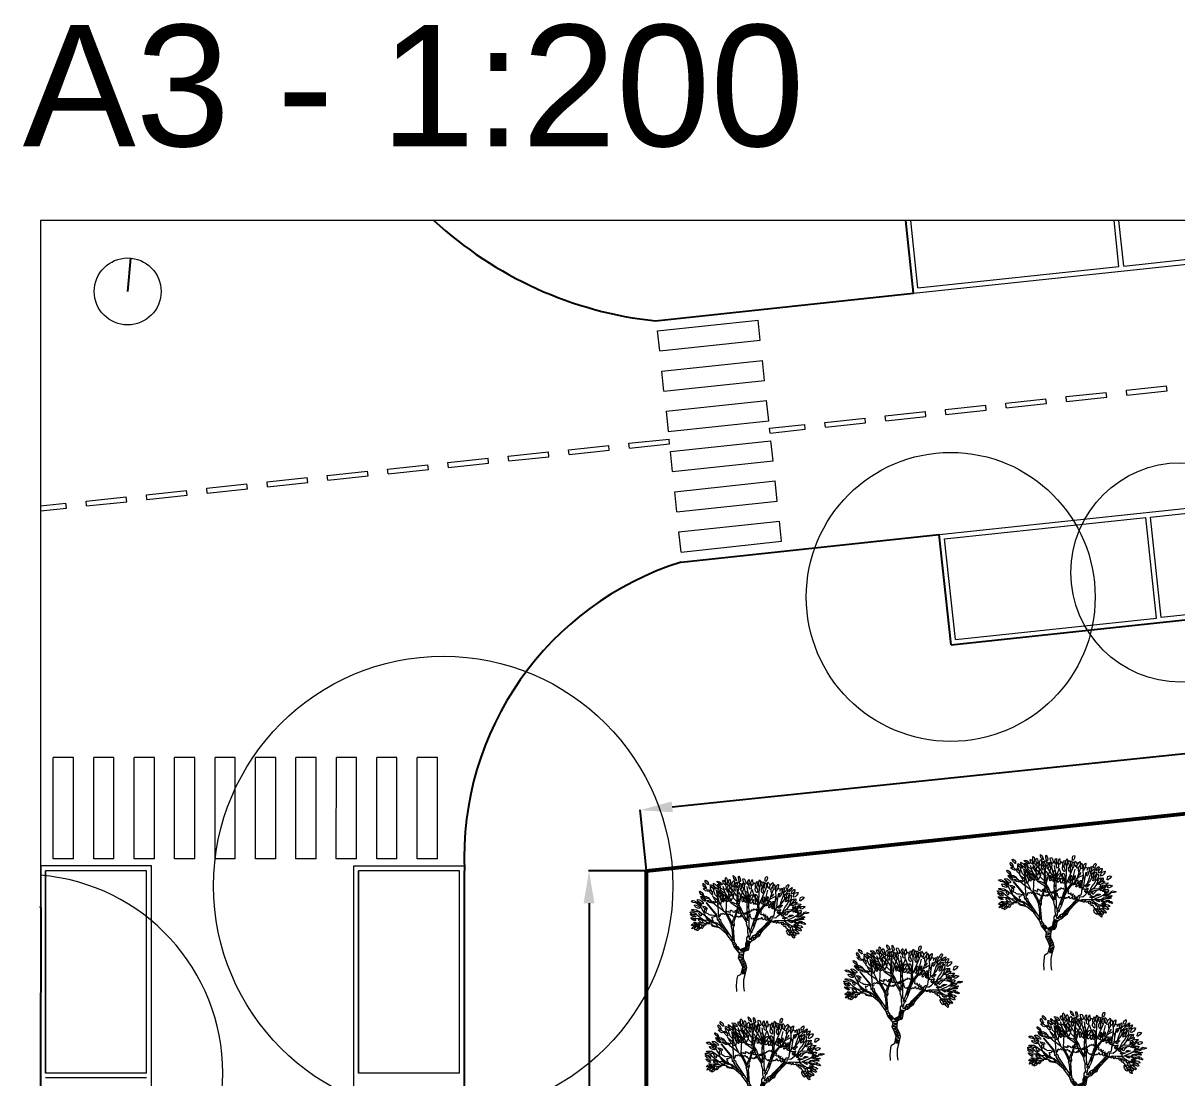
# Model space of a CAD drawing. Header units: millimetres. Extents: x 1055 to 35274, y -3049 to 16218.
# Drawn here: x 1055 to 3909, y 4942 to 7550 of the extents above; entities that cross this region are included whole.
import ezdxf

# ---------------------------------------------------------------- set-up
doc = ezdxf.new("R2010")
doc.units = ezdxf.units.MM
doc.linetypes.add('DASHED', pattern=[0.75, 0.5, -0.25])
for name, color, linetype, lineweight in [('0-construction line', 1, 'Continuous', 0), ('Alberi', 84, 'Continuous', 9), ('Cartiglio', 8, 'Continuous', 9), ('contorno lotto', 162, 'Continuous', 53), ('L-DAUN', 3, 'Continuous', 0), ('L-TRUNK', 22, 'Continuous', 0), ('L2_VISTA', 2, 'Continuous', 25), ('L2_VISTA_SOTTILI', 1, 'Continuous', 9), ('Quote', 8, 'Continuous', 9), ('Testo', 8, 'Continuous', 9)]:
    doc.layers.add(name, color=color, linetype=linetype, lineweight=lineweight)
doc.styles.get("Standard").update_dxf_attribs({"font": 'arial.ttf'})
doc.dimstyles.new('ISO-25', dxfattribs={"dimtxt": 70, "dimasz": 80, "dimexe": 1.25, "dimexo": 0.625, "dimtad": 1, "dimtxsty": 'Standard', "dimcen": 2.5, "dimadec": 0, "dimazin": 0, "dimtfac": 1, "dimtmove": 0, "dimatfit": 3, "dimfxl": 1, "dimarcsym": 0})

# ---------------------------------------------------------------- blocks, each defined once
blk = doc.blocks.new('*D8')
at = {"layer": 'Defpoints', "color": 0, "transparency": 16777216}
for p in [(7892.4, 6156.6), (7908, 6006.5), (2596.5, 5453.9)]:
    blk.add_point(p, dxfattribs=at)
at = {"layer": 'Quote', "color": 0, "lineweight": -2, "transparency": 16777216}
for p, q in [((7812.8, 6148.4), (5340.2, 5891.1)), ((7907.9, 6007.2), (7892.2, 6157.9)), ((2660.5, 5612.3), (5133.1, 5869.6)), ((2596.5, 5454.5), (2580.8, 5605.3))]:
    blk.add_line(p, q, dxfattribs=at)
at = {"layer": 'Quote', "color": 0, "transparency": 16777216}
for points in [[(7811.4, 6161.6), (7814.2, 6135.1), (7892.4, 6156.6)], [(2659.1, 5625.6), (2661.9, 5599), (2580.9, 5604)]]:
    blk.add_solid(points, dxfattribs=at)
at = {"layer": 'Quote', "color": 0, "transparency": 16777216, "insert": (5236.6, 5880.3), "char_height": 70, "attachment_point": 5, "rotation": 6.0124}
blk.add_mtext('53 m', dxfattribs=at)
blk = doc.blocks.new('*D9')
at = {"layer": 'Defpoints', "color": 0, "transparency": 16777216}
for p in [(2454.7, 5453.9), (2596.5, 5453.9), (2596.4, 2184.2)]:
    blk.add_point(p, dxfattribs=at)
at = {"layer": 'Quote', "color": 0, "lineweight": -2, "transparency": 16777216}
for p, q in [((2595.9, 5453.9), (2453.5, 5453.9)), ((2454.7, 5373.9), (2454.7, 3923.2)), ((2454.6, 2264.2), (2454.6, 3714.9)), ((2595.8, 2184.2), (2453.3, 2184.2))]:
    blk.add_line(p, q, dxfattribs=at)
at = {"layer": 'Quote', "color": 0, "transparency": 16777216}
for points in [[(2441.4, 5373.9), (2468.1, 5373.9), (2454.7, 5453.9)], [(2441.3, 2264.2), (2467.9, 2264.2), (2454.6, 2184.2)]]:
    blk.add_solid(points, dxfattribs=at)
at = {"layer": 'Quote', "color": 0, "transparency": 16777216, "insert": (2454.7, 3819), "char_height": 70, "attachment_point": 5, "rotation": 269.9931}
blk.add_mtext('33 m', dxfattribs=at)
blk = doc.blocks.new('T-PLUMERIA1')
at = {"layer": 'L-DAUN'}
for points in [[(160, 5147), (82, 5080), (49, 5002), (20, 4911), (68, 4940), (140, 5012), (155, 5089), (160, 5123)], [(-2208, 4689), (-2276, 4746), (-2305, 4751), (-2314, 4698), (-2290, 4626), (-2242, 4548), (-2203, 4568), (-2189, 4602), (-2198, 4640)], [(-2018, 4359), (-2024, 4451), (-2042, 4534), (-2069, 4588), (-2104, 4620), (-2122, 4558), (-2095, 4457), (-2057, 4383)], [(-1736, 4481), (-1745, 4599), (-1763, 4694), (-1822, 4742), (-1852, 4754), (-1849, 4688), (-1825, 4591), (-1796, 4522), (-1757, 4448), (-1739, 4433)], [(-1629, 4519), (-1620, 4611), (-1629, 4730), (-1659, 4769), (-1692, 4691), (-1695, 4605), (-1683, 4540), (-1665, 4522)], [(-1454, 4555), (-1463, 4656), (-1496, 4724), (-1552, 4789), (-1600, 4831), (-1611, 4780), (-1603, 4706), (-1582, 4656), (-1546, 4605), (-1505, 4543), (-1469, 4534)], [(-1419, 4591), (-1377, 4665), (-1371, 4724), (-1368, 4816), (-1383, 4855), (-1421, 4810), (-1451, 4754), (-1469, 4683), (-1457, 4629)], [(-1285, 5070), (-1353, 5099), (-1362, 5036), (-1333, 4935), (-1285, 4877), (-1256, 4906), (-1256, 4969), (-1266, 5017)], [(-1273, 4561), (-1249, 4614), (-1249, 4709), (-1249, 4772), (-1306, 4825), (-1321, 4783), (-1321, 4691), (-1318, 4623), (-1309, 4591)], [(-1101, 4887), (-1145, 4837), (-1166, 4780), (-1172, 4694), (-1175, 4629), (-1169, 4585), (-1151, 4605), (-1128, 4668), (-1089, 4754), (-1077, 4825), (-1080, 4869)], [(-1122, 4620), (-1163, 4558), (-1169, 4487), (-1166, 4427), (-1157, 4377), (-1148, 4359), (-1128, 4380), (-1101, 4445), (-1098, 4510), (-1104, 4585)], [(-1024, 4955), (-1047, 4881), (-1041, 4763), (-1018, 4659), (-1003, 4599), (-994, 4629), (-976, 4706), (-964, 4807), (-988, 4884), (-997, 4917)], [(-835, 4633), (-835, 4736), (-862, 4816), (-909, 4882), (-930, 4864), (-921, 4763), (-894, 4668), (-859, 4633)], [(-687, 4692), (-636, 4757), (-627, 4840), (-648, 4908), (-678, 4971), (-695, 4908), (-713, 4825), (-716, 4757), (-704, 4722)], [(-600, 4544), (-553, 4606), (-547, 4674), (-550, 4751), (-565, 4796), (-600, 4763), (-636, 4680), (-642, 4606), (-633, 4561)], [(-497, 4722), (-473, 4814), (-488, 4903), (-520, 4959), (-547, 4971), (-553, 4903), (-541, 4819), (-529, 4751), (-514, 4727)], [(-375, 4751), (-321, 4808), (-286, 4891), (-274, 4971), (-280, 5009), (-336, 4992), (-378, 4932), (-405, 4831), (-399, 4781)], [(-267, 4825), (-314, 4757), (-344, 4677), (-332, 4582), (-317, 4534), (-290, 4579), (-264, 4638), (-264, 4700), (-258, 4769)], [(-158, 4558), (-131, 4609), (-134, 4704), (-155, 4799), (-179, 4796), (-197, 4713), (-209, 4641), (-200, 4558), (-185, 4544)], [(-96, 5123), (-135, 5041), (-159, 4949), (-145, 4867), (-106, 4896), (-82, 4978), (-77, 5051), (-77, 5109)], [(-30, 4766), (-39, 4837), (-60, 4882), (-105, 4825), (-120, 4745), (-131, 4653), (-105, 4612), (-81, 4636), (-60, 4686)], [(26, 4861), (-36, 4754), (-57, 4650), (-42, 4597), (-13, 4630), (29, 4701), (44, 4769), (44, 4822)], [(107, 4647), (86, 4703), (56, 4659), (44, 4585), (50, 4499), (56, 4451), (86, 4481), (116, 4561), (119, 4599)], [(202, 4680), (211, 4751), (211, 4825), (175, 4881), (139, 4920), (119, 4887), (113, 4813), (122, 4748), (142, 4700), (181, 4644)], [(318, 4748), (252, 4718), (228, 4653), (240, 4620), (252, 4605), (297, 4629), (320, 4665), (332, 4715), (329, 4745)], [(326, 4760), (359, 4834), (362, 4908), (332, 4988), (291, 4950), (276, 4863), (279, 4780), (294, 4733)], [(434, 4789), (403, 4707), (412, 4646), (438, 4589), (464, 4602), (477, 4654), (486, 4715), (473, 4741)], [(493, 5062), (445, 5015), (424, 4917), (436, 4834), (454, 4795), (484, 4792), (507, 4890), (507, 4994), (507, 5041)], [(599, 4941), (537, 4867), (516, 4790), (519, 4742), (539, 4736), (587, 4787), (608, 4855), (617, 4897)], [(872, 4894), (765, 4873), (682, 4808), (646, 4730), (709, 4730), (816, 4802), (857, 4840), (881, 4867)], [(843, 4768), (786, 4715), (739, 4663), (730, 4606), (773, 4606), (821, 4659), (852, 4715), (865, 4741)], [(1036, 4807), (950, 4745), (882, 4683), (837, 4611), (834, 4564), (849, 4546), (914, 4591), (977, 4638), (1015, 4700), (1036, 4763)], [(1169, 4742), (1077, 4700), (1030, 4662), (974, 4591), (959, 4543), (994, 4540), (1083, 4597), (1143, 4650), (1169, 4686), (1190, 4715)], [(1140, 4635), (1083, 4594), (1057, 4552), (1042, 4481), (1021, 4424), (1033, 4413), (1092, 4436), (1134, 4499), (1164, 4567), (1167, 4617), (1167, 4650)], [(1389, 4939), (1319, 4892), (1275, 4835), (1265, 4746), (1292, 4746), (1366, 4815), (1404, 4874), (1414, 4931)], [(1490, 4805), (1443, 4755), (1391, 4676), (1369, 4599), (1394, 4597), (1463, 4654), (1493, 4706), (1503, 4768), (1500, 4790)], [(-2798, 4048), (-2827, 4169), (-2924, 4203), (-2997, 4183), (-2939, 4096), (-2847, 4024), (-2803, 4024)], [(-2513, 4203), (-2537, 4299), (-2586, 4362), (-2668, 4391), (-2721, 4401), (-2707, 4328), (-2634, 4241), (-2591, 4207), (-2533, 4179)], [(-2508, 3972), (-2546, 4039), (-2599, 4098), (-2631, 4109), (-2620, 4032), (-2588, 3958), (-2539, 3937), (-2494, 3933)], [(-2436, 4338), (-2441, 4434), (-2484, 4483), (-2528, 4521), (-2586, 4531), (-2576, 4473), (-2508, 4362), (-2450, 4328)], [(-2346, 3842), (-2385, 3940), (-2423, 4025), (-2469, 4081), (-2529, 4109), (-2529, 4056), (-2497, 3965), (-2444, 3898), (-2374, 3853)], [(-2343, 4529), (-2387, 4577), (-2455, 4616), (-2459, 4582), (-2397, 4481), (-2339, 4437), (-2319, 4437), (-2314, 4486)], [(-2303, 3985), (-2300, 4066), (-2321, 4160), (-2351, 4232), (-2407, 4294), (-2425, 4255), (-2419, 4163), (-2395, 4092), (-2365, 4033), (-2330, 3997)], [(-2193, 4163), (-2205, 4249), (-2244, 4321), (-2288, 4359), (-2348, 4380), (-2333, 4318), (-2303, 4249), (-2273, 4193), (-2235, 4157), (-2199, 4134)], [(-2164, 3977), (-2178, 4057), (-2205, 4095), (-2244, 4163), (-2291, 4190), (-2318, 4169), (-2276, 4077), (-2247, 4024), (-2208, 3994)], [(-2078, 4270), (-2086, 4347), (-2110, 4410), (-2175, 4469), (-2226, 4505), (-2273, 4519), (-2273, 4478), (-2229, 4392), (-2181, 4335), (-2128, 4285)], [(-2128, 4149), (-2122, 4246), (-2155, 4318), (-2178, 4318), (-2193, 4211), (-2178, 4146), (-2164, 4116)], [(-1315, 4009), (-1321, 4095), (-1350, 4178), (-1380, 4214), (-1389, 4155), (-1362, 4068), (-1329, 4021)], [(-1196, 4223), (-1234, 4157), (-1229, 4051), (-1199, 3953), (-1178, 3956), (-1178, 4045), (-1178, 4178)], [(-884, 4077), (-837, 4187), (-825, 4264), (-837, 4318), (-887, 4282), (-926, 4202), (-929, 4125), (-923, 4080)], [(-856, 4615), (-912, 4535), (-915, 4463), (-912, 4398), (-897, 4389), (-841, 4425), (-814, 4508), (-814, 4573), (-823, 4600)], [(-584, 4071), (-587, 4152), (-611, 4235), (-667, 4285), (-733, 4297), (-733, 4249), (-688, 4169), (-650, 4101), (-617, 4066)], [(-421, 4261), (-415, 4362), (-433, 4436), (-463, 4439), (-492, 4362), (-480, 4249), (-472, 4199), (-454, 4208)], [(-311, 4175), (-391, 4116), (-409, 4018), (-415, 3944), (-371, 3971), (-338, 4033), (-317, 4083), (-308, 4128)], [(-255, 3974), (-234, 4060), (-234, 4146), (-252, 4229), (-279, 4199), (-290, 4095), (-293, 4015), (-279, 3982)], [(306, 4595), (218, 4504), (221, 4433), (241, 4378), (306, 4423), (332, 4482), (345, 4556), (335, 4595)], [(312, 4436), (267, 4374), (260, 4283), (283, 4222), (309, 4267), (335, 4335), (351, 4394), (345, 4430)], [(495, 4585), (451, 4572), (394, 4532), (399, 4498), (373, 4458), (377, 4411), (416, 4406), (434, 4467), (451, 4498), (473, 4515), (499, 4537), (508, 4563)], [(495, 4219), (521, 4310), (495, 4315), (464, 4267), (438, 4210), (442, 4184), (486, 4210)], [(592, 4280), (511, 4232), (501, 4157), (511, 4105), (547, 4111), (579, 4163), (608, 4209), (612, 4248)], [(547, 4367), (634, 4419), (695, 4485), (743, 4554), (739, 4598), (682, 4576), (621, 4541), (577, 4493), (547, 4441), (538, 4402)], [(647, 4157), (602, 4105), (589, 4007), (595, 3959), (628, 3978), (644, 4033), (657, 4085), (660, 4111)], [(686, 4303), (667, 4241), (670, 4150), (686, 4063), (699, 4056), (725, 4121), (729, 4202), (709, 4261), (703, 4280)], [(826, 4410), (771, 4358), (751, 4280), (742, 4209), (748, 4170), (800, 4228), (820, 4290), (833, 4335), (836, 4381)], [(1232, 4519), (1167, 4481), (1104, 4421), (1077, 4335), (1077, 4306), (1113, 4306), (1167, 4365), (1205, 4427), (1232, 4472), (1238, 4493)], [(1532, 4258), (1440, 4235), (1354, 4214), (1285, 4169), (1262, 4131), (1294, 4107), (1392, 4140), (1460, 4181), (1502, 4217)], [(1463, 4589), (1414, 4582), (1342, 4552), (1302, 4513), (1277, 4456), (1319, 4448), (1391, 4473), (1456, 4530), (1480, 4565)], [(1576, 4211), (1508, 4166), (1425, 4095), (1383, 4018), (1392, 3991), (1451, 4021), (1514, 4074), (1567, 4143), (1603, 4211), (1609, 4232)], [(1629, 4448), (1555, 4401), (1493, 4324), (1483, 4258), (1505, 4262), (1580, 4310), (1644, 4379), (1654, 4438)], [(-2823, 3686), (-2871, 3778), (-2948, 3787), (-3035, 3758), (-2972, 3691), (-2900, 3662), (-2837, 3657)], [(-2560, 3691), (-2620, 3751), (-2676, 3765), (-2753, 3775), (-2810, 3765), (-2778, 3733), (-2732, 3698), (-2687, 3691), (-2631, 3677), (-2581, 3677)], [(-2511, 3526), (-2529, 3589), (-2574, 3628), (-2655, 3659), (-2697, 3663), (-2683, 3607), (-2627, 3561), (-2560, 3540)], [(-2448, 3891), (-2532, 3930), (-2602, 3954), (-2662, 3968), (-2680, 3965), (-2641, 3888), (-2585, 3842), (-2497, 3810), (-2434, 3814), (-2364, 3832)], [(-1844, 3718), (-1875, 3774), (-1914, 3802), (-1958, 3818), (-2016, 3829), (-2016, 3804), (-1975, 3779), (-1939, 3741), (-1916, 3705), (-1891, 3699), (-1875, 3699)], [(-1805, 3524), (-1847, 3585), (-1883, 3619), (-1941, 3643), (-1961, 3632), (-1911, 3563), (-1877, 3505), (-1841, 3485), (-1822, 3485), (-1805, 3494)], [(-1552, 3861), (-1579, 3950), (-1614, 3994), (-1665, 3991), (-1680, 3977), (-1620, 3888), (-1585, 3849)], [(-1573, 3671), (-1567, 3748), (-1576, 3816), (-1617, 3864), (-1647, 3849), (-1623, 3763), (-1597, 3698)], [(-1463, 3837), (-1519, 3870), (-1561, 3849), (-1525, 3799), (-1481, 3745), (-1436, 3710), (-1416, 3715), (-1419, 3775), (-1439, 3804)], [(-1389, 3834), (-1410, 3923), (-1445, 3985), (-1502, 4015), (-1505, 3947), (-1475, 3861), (-1439, 3828)], [(-1095, 4083), (-1136, 4015), (-1157, 3941), (-1151, 3873), (-1110, 3885), (-1083, 3944), (-1071, 3994), (-1077, 4039)], [(-887, 4015), (-923, 4080), (-961, 4098), (-949, 4039), (-914, 4000)], [(-863, 4042), (-905, 3977), (-914, 3914), (-875, 3873), (-854, 3864), (-837, 3908), (-834, 3956), (-843, 4003), (-840, 4051)], [(-751, 3867), (-739, 3938), (-733, 4009), (-754, 4060), (-795, 4074), (-828, 4074), (-828, 4027), (-819, 3977), (-798, 3923), (-771, 3893)], [(-590, 3920), (-593, 4009), (-620, 4051), (-685, 4083), (-730, 4089), (-721, 4045), (-688, 3962), (-632, 3914), (-620, 3908)], [(1333, 4045), (1264, 4039), (1184, 4015), (1128, 3988), (1098, 3950), (1095, 3926), (1152, 3929), (1220, 3950), (1270, 3977), (1303, 4006)], [(1503, 3782), (1426, 3764), (1346, 3726), (1313, 3675), (1337, 3654), (1438, 3684), (1482, 3726), (1506, 3752), (1509, 3761)], [(1437, 3572), (1434, 3624), (1411, 3656), (1382, 3650), (1363, 3604), (1372, 3527), (1385, 3478), (1428, 3501), (1437, 3530)], [(1746, 4076), (1643, 4064), (1556, 4002), (1494, 3939), (1491, 3895), (1521, 3886), (1634, 3930), (1708, 3984), (1752, 4034), (1755, 4052)], [(1779, 3957), (1675, 3916), (1598, 3859), (1568, 3809), (1592, 3788), (1678, 3827), (1746, 3871), (1791, 3921), (1794, 3945)], [(1859, 3841), (1779, 3821), (1702, 3782), (1663, 3729), (1663, 3687), (1738, 3696), (1815, 3729), (1862, 3782), (1883, 3824), (1883, 3835)], [(2008, 3631), (1922, 3631), (1788, 3622), (1717, 3586), (1672, 3548), (1729, 3527), (1818, 3530), (1880, 3554), (1942, 3571), (1990, 3595), (2011, 3604)], [(2008, 4022), (1960, 4034), (1892, 4025), (1830, 3987), (1821, 3945), (1853, 3927), (1936, 3942), (1990, 3969), (2011, 3996)], [(-2982, 3498), (-3050, 3531), (-3185, 3507), (-3209, 3493), (-3117, 3454), (-2992, 3449), (-2972, 3464)], [(-2715, 3400), (-2806, 3442), (-2897, 3442), (-2971, 3424), (-2922, 3379), (-2862, 3358), (-2806, 3354), (-2739, 3347), (-2676, 3337), (-2655, 3347)], [(-2680, 3038), (-2722, 3077), (-2806, 3112), (-2866, 3122), (-2912, 3108), (-2855, 3056), (-2792, 3038), (-2753, 3021), (-2704, 3017)], [(-2620, 3540), (-2701, 3586), (-2785, 3589), (-2855, 3589), (-2859, 3568), (-2883, 3554), (-2827, 3495), (-2718, 3435), (-2694, 3424), (-2708, 3470), (-2750, 3523), (-2680, 3502), (-2623, 3502), (-2599, 3512)], [(-2810, 3351), (-2834, 3333), (-2785, 3301), (-2704, 3298), (-2634, 3312), (-2638, 3333), (-2697, 3333), (-2746, 3337)], [(-2550, 3165), (-2609, 3210), (-2676, 3228), (-2750, 3224), (-2782, 3175), (-2718, 3154), (-2666, 3143), (-2606, 3150), (-2585, 3140)], [(-2571, 3115), (-2648, 3080), (-2673, 3052), (-2683, 3024), (-2623, 3028), (-2571, 3059), (-2536, 3094), (-2529, 3126), (-2543, 3133)], [(-2290, 3333), (-2321, 3358), (-2357, 3386), (-2416, 3389), (-2490, 3382), (-2486, 3361), (-2448, 3344), (-2399, 3330), (-2357, 3312), (-2311, 3308), (-2293, 3312)], [(-2342, 3150), (-2409, 3129), (-2444, 3098), (-2469, 3059), (-2437, 3042), (-2335, 3094), (-2311, 3129), (-2318, 3143)], [(-2149, 3407), (-2167, 3487), (-2198, 3533), (-2244, 3551), (-2318, 3554), (-2307, 3509), (-2237, 3445), (-2212, 3407), (-2184, 3382), (-2163, 3375)], [(-2061, 3266), (-2111, 3270), (-2156, 3284), (-2216, 3287), (-2272, 3270), (-2248, 3252), (-2177, 3235), (-2132, 3224), (-2061, 3235), (-2037, 3256)], [(-1998, 3389), (-2019, 3442), (-2054, 3498), (-2104, 3512), (-2114, 3484), (-2072, 3431), (-2065, 3393), (-2033, 3358), (-2005, 3347), (-1998, 3365)], [(-1891, 3510), (-1950, 3508), (-1950, 3469), (-1889, 3452), (-1850, 3449), (-1825, 3466), (-1839, 3477), (-1869, 3494)], [(1693, 3204), (1631, 3195), (1562, 3159), (1524, 3112), (1509, 3055), (1515, 3034), (1577, 3043), (1622, 3076), (1657, 3112), (1687, 3153), (1690, 3177)], [(1652, 3520), (1593, 3465), (1580, 3377), (1600, 3335), (1645, 3384), (1671, 3436), (1691, 3481)], [(2067, 3533), (2008, 3533), (1910, 3506), (1844, 3476), (1791, 3426), (1782, 3402), (1850, 3411), (1928, 3417), (2011, 3447), (2058, 3485), (2070, 3506)], [(2040, 3429), (1984, 3417), (1907, 3390), (1853, 3349), (1827, 3304), (1838, 3301), (1928, 3310), (1987, 3337), (2034, 3379), (2061, 3411), (2073, 3423)], [(2034, 3281), (1969, 3266), (1919, 3239), (1856, 3189), (1835, 3141), (1865, 3129), (1942, 3168), (1999, 3209), (2025, 3239), (2031, 3254)], [(-2887, 3073), (-2975, 3059), (-3027, 3021), (-3049, 2978), (-3017, 2968), (-2964, 2993), (-2901, 3000), (-2866, 3021), (-2866, 3038)], [(-2760, 2926), (-2855, 2908), (-2908, 2863), (-2926, 2838), (-2796, 2810), (-2725, 2845), (-2683, 2877), (-2673, 2898)], [(-2673, 2845), (-2789, 2813), (-2841, 2768), (-2866, 2715), (-2852, 2680), (-2743, 2726), (-2666, 2761), (-2631, 2796), (-2620, 2831), (-2634, 2845)], [(-2550, 2982), (-2662, 2996), (-2718, 2964), (-2753, 2926), (-2673, 2919), (-2606, 2929), (-2564, 2961)], [(-2578, 2739), (-2658, 2687), (-2729, 2630), (-2753, 2557), (-2732, 2536), (-2581, 2623), (-2528, 2680), (-2525, 2739), (-2535, 2746)], [(-2476, 2908), (-2564, 2915), (-2627, 2901), (-2683, 2880), (-2645, 2856), (-2581, 2842), (-2529, 2856), (-2490, 2884)], [(-2497, 2637), (-2567, 2616), (-2620, 2560), (-2623, 2500), (-2606, 2476), (-2553, 2511), (-2521, 2557), (-2490, 2578), (-2479, 2602)], [(-2426, 2880), (-2455, 2827), (-2469, 2764), (-2469, 2683), (-2426, 2672), (-2405, 2736), (-2388, 2813), (-2391, 2859)], [(-2270, 2722), (-2303, 2751), (-2334, 2743), (-2342, 2720), (-2379, 2718), (-2408, 2695), (-2425, 2656), (-2423, 2625), (-2410, 2604), (-2373, 2625), (-2344, 2637), (-2317, 2648), (-2301, 2675)], [(-2226, 2722), (-2286, 2687), (-2328, 2627), (-2356, 2557), (-2363, 2493), (-2346, 2476), (-2304, 2507), (-2261, 2557), (-2233, 2602), (-2216, 2655), (-2216, 2687)], [(1562, 2871), (1539, 2931), (1503, 2954), (1467, 2960), (1467, 2919), (1497, 2865), (1530, 2812), (1559, 2794), (1571, 2791), (1586, 2830), (1580, 2848)], [(1643, 2948), (1610, 2975), (1580, 2975), (1562, 2925), (1574, 2871), (1604, 2836), (1637, 2821), (1669, 2851), (1663, 2901), (1657, 2922)], [(1803, 2948), (1755, 2981), (1702, 2993), (1637, 2993), (1654, 2954), (1702, 2919), (1746, 2904), (1797, 2901), (1824, 2916), (1821, 2925)], [(1764, 2773), (1738, 2809), (1705, 2830), (1666, 2830), (1637, 2815), (1648, 2782), (1690, 2744), (1723, 2720), (1755, 2705), (1779, 2699), (1779, 2717)], [(1830, 2854), (1797, 2877), (1758, 2883), (1726, 2868), (1729, 2833), (1755, 2794), (1785, 2762), (1821, 2741), (1862, 2732), (1871, 2741), (1862, 2788), (1850, 2824)], [(2017, 2942), (2002, 2978), (1954, 3008), (1904, 3023), (1844, 3017), (1800, 3011), (1800, 2990), (1841, 2960), (1886, 2942), (1951, 2931), (1996, 2928), (2005, 2931)], [(1963, 2856), (1916, 2904), (1874, 2913), (1835, 2913), (1835, 2892), (1871, 2851), (1910, 2815), (1954, 2791), (1996, 2782), (2002, 2794), (1987, 2818)], [(-2451, 2536), (-2521, 2500), (-2560, 2434), (-2570, 2374), (-2546, 2360), (-2504, 2399), (-2469, 2444), (-2433, 2493), (-2426, 2515)]]:
    blk.add_lwpolyline(points, close=True, dxfattribs=at)
for points in [[(-1318, 4691), (-1377, 4677)], [(-1169, 4751), (-1175, 4804), (-1190, 4858), (-1214, 4864), (-1231, 4828), (-1240, 4783), (-1243, 4757)], [(-1047, 4789), (-1083, 4795)], [(-920, 4748), (-938, 4769), (-952, 4783)], [(-715, 4739), (-745, 4786), (-765, 4819), (-789, 4822), (-810, 4766), (-819, 4712), (-825, 4703)], [(-2051, 4374), (-2063, 4338), (-2095, 4341)], [(-1908, 4454), (-1959, 4537), (-2009, 4588), (-2021, 4546), (-1997, 4478), (-1997, 4436), (-2021, 4413)], [(-1885, 4208), (-1905, 4303), (-1932, 4365), (-1962, 4386), (-1974, 4306), (-1944, 4229), (-1899, 4187)], [(-1801, 4534), (-1893, 4582), (-1911, 4549), (-1908, 4454)], [(-91, 4417), (-136, 4319), (-162, 4225), (-159, 4147), (-152, 4092), (-126, 4102), (-117, 4131), (-117, 4105), (-133, 4030), (-110, 4037), (-94, 4033), (-94, 4001), (-58, 3972), (-42, 3978), (-42, 4040), (-45, 4095), (-68, 4076), (-65, 4095), (-42, 4199), (-55, 4232), (-74, 4228), (-94, 4186)], [(543, 4118), (534, 4072), (547, 4050), (563, 4056), (589, 4066)], [(885, 4063), (959, 4124), (1024, 4176), (1063, 4228), (1089, 4267)], [(1041, 4150), (982, 4079), (953, 4014), (911, 3968), (959, 3936), (1018, 3972), (1063, 3981)], [(-2648, 3870), (-2725, 3884), (-2813, 3877), (-2848, 3881), (-2824, 3828), (-2760, 3796), (-2715, 3772)], [(-2480, 3699), (-2544, 3727), (-2608, 3779), (-2630, 3815)], [(-2424, 3643), (-2502, 3657), (-2552, 3680)], [(-2524, 3815), (-2497, 3760), (-2477, 3718), (-2477, 3702)], [(-2316, 3544), (-2355, 3563), (-2402, 3571), (-2458, 3588), (-2488, 3599)], [(-2360, 4053), (-2420, 4081), (-2462, 4098), (-2458, 4067)], [(-1733, 3624), (-1764, 3610), (-1803, 3616), (-1819, 3621), (-1827, 3605), (-1825, 3571)], [(-1592, 3677), (-1644, 3677), (-1664, 3699), (-1686, 3702)], [(-1236, 3799), (-1319, 3810), (-1383, 3832)], [(-1206, 3838), (-1172, 3899), (-1170, 3949)], [(-925, 3558), (-893, 3582), (-883, 3631), (-868, 3656), (-858, 3656), (-844, 3628), (-819, 3624), (-788, 3628), (-777, 3656), (-735, 3646), (-739, 3621), (-724, 3603), (-693, 3610), (-658, 3617), (-654, 3586), (-651, 3568), (-626, 3558), (-609, 3561), (-584, 3551), (-580, 3516), (-573, 3498), (-549, 3502), (-535, 3502)], [(20, 3554), (38, 3582), (83, 3586), (80, 3561), (91, 3530), (122, 3505), (157, 3523), (147, 3544), (189, 3568), (224, 3558), (238, 3589), (277, 3600), (308, 3561), (277, 3530), (315, 3502), (357, 3519), (379, 3551), (414, 3537), (438, 3551), (459, 3582), (473, 3572)], [(338, 4045), (364, 4001), (399, 4023), (416, 3997), (429, 3984), (442, 4027), (434, 4062), (477, 4058), (486, 4014), (516, 4010), (525, 4041), (538, 4045)], [(745, 3864), (803, 3881), (839, 3900)], [(911, 3978), (862, 3955)], [(-2827, 3322), (-2869, 3301), (-2912, 3305), (-2989, 3319), (-3031, 3305), (-3003, 3284), (-2915, 3259), (-2926, 3245), (-2954, 3231), (-2996, 3200), (-2943, 3189), (-2848, 3193), (-2803, 3193), (-2760, 3217), (-2782, 3245), (-2845, 3259), (-2912, 3263)], [(-2247, 2729), (-2247, 2754), (-2250, 2778), (-2201, 2806), (-2198, 2835), (-2201, 2852), (-2173, 2880), (-2141, 2873), (-2134, 2870), (-2096, 2884), (-2099, 2919), (-2096, 2968), (-2043, 2968), (-2043, 2943), (-1994, 2968), (-1983, 3024), (-1976, 3049), (-1934, 3049), (-1924, 3031), (-1885, 3024), (-1857, 3049), (-1850, 3080), (-1801, 3087), (-1801, 3049), (-1783, 3031), (-1759, 3024), (-1744, 3035), (-1744, 3073), (-1709, 3094), (-1660, 3063), (-1636, 3066), (-1597, 3073), (-1565, 3098), (-1562, 3108)], [(-2138, 3158), (-2125, 3186), (-2133, 3211)], [(-2130, 3272), (-2133, 3286), (-2100, 3311), (-2075, 3311), (-2069, 3355), (-2022, 3349), (-1994, 3347), (-1980, 3391), (-1991, 3416), (-1964, 3441), (-1919, 3444)], [(-1459, 3203), (-1466, 3238), (-1441, 3270), (-1434, 3252), (-1392, 3228), (-1350, 3231), (-1371, 3280), (-1381, 3309), (-1357, 3330), (-1318, 3291), (-1272, 3280), (-1258, 3277), (-1251, 3302), (-1276, 3354), (-1301, 3396), (-1279, 3375), (-1251, 3354), (-1209, 3337), (-1199, 3347), (-1209, 3417), (-1185, 3442), (-1164, 3414), (-1153, 3400), (-1128, 3400), (-1104, 3403), (-1069, 3442), (-1086, 3481), (-1104, 3512), (-1079, 3537), (-1072, 3551), (-1072, 3565)], [(-1442, 3147), (-1390, 3172), (-1386, 3207), (-1341, 3210), (-1348, 3168), (-1319, 3143), (-1277, 3179), (-1277, 3221), (-1242, 3235), (-1221, 3214), (-1182, 3193), (-1161, 3186), (-1137, 3221), (-1123, 3270), (-1077, 3266), (-1070, 3228), (-1024, 3203), (-1007, 3217), (-958, 3217), (-951, 3186), (-912, 3186), (-901, 3217), (-891, 3217)], [(-785, 3207), (-736, 3259), (-740, 3217), (-722, 3203), (-673, 3224), (-631, 3259), (-627, 3284), (-624, 3305), (-592, 3319), (-596, 3372), (-599, 3414), (-578, 3435), (-564, 3382), (-540, 3361)], [(-454, 3484), (-405, 3509), (-394, 3481), (-412, 3456), (-415, 3417), (-377, 3431), (-356, 3477), (-317, 3463), (-317, 3442), (-296, 3438)], [(-242, 3382), (-228, 3344), (-196, 3344), (-172, 3386), (-161, 3386), (-161, 3344), (-172, 3315), (-144, 3298), (-123, 3322), (-102, 3347), (-95, 3305), (-66, 3287), (-42, 3305), (-28, 3322), (14, 3322), (35, 3308), (42, 3312)], [(-194, 3495), (-138, 3495), (-131, 3474), (-89, 3463), (-61, 3488), (-75, 3526), (-82, 3544), (-57, 3565), (-43, 3582)], [(109, 3301), (158, 3308), (190, 3336), (190, 3358), (193, 3382), (239, 3375), (257, 3368), (274, 3389), (278, 3414), (302, 3438), (330, 3421), (348, 3410), (373, 3410), (404, 3417)], [(485, 3424), (541, 3410), (562, 3428), (573, 3445), (615, 3463), (633, 3435), (650, 3424), (671, 3421), (703, 3442), (734, 3435), (756, 3389), (738, 3368), (752, 3326), (784, 3322), (791, 3319), (794, 3298), (805, 3291)], [(871, 3329), (900, 3319), (931, 3329), (942, 3351), (984, 3358), (1001, 3326), (1019, 3305), (1040, 3284), (1089, 3301), (1124, 3284), (1103, 3252), (1089, 3214), (1114, 3189), (1089, 3157), (1058, 3140), (1061, 3108), (1086, 3105)], [(974, 3361), (1105, 3383), (1183, 3379), (1226, 3405), (1270, 3440), (1344, 3475)], [(1167, 3087), (1198, 3056), (1223, 3066), (1244, 3066), (1244, 3049), (1244, 3028), (1265, 3024), (1307, 3010), (1356, 3017), (1388, 2971), (1374, 2936), (1412, 2936), (1444, 2947), (1472, 2936)], [(-2630, 2795), (-2611, 2787), (-2607, 2762), (-2622, 2755), (-2636, 2739), (-2640, 2722), (-2657, 2704), (-2657, 2685)], [(-2466, 2534), (-2462, 2561), (-2485, 2565), (-2493, 2567)], [(-1992, 3043), (-2017, 3068), (-2064, 3054), (-2067, 3031), (-2077, 3020), (-2108, 3023), (-2145, 3018), (-2145, 2985), (-2164, 2962), (-2189, 2967), (-2197, 2981), (-2226, 2973), (-2234, 2948), (-2249, 2934), (-2294, 2931), (-2307, 2892), (-2305, 2857), (-2332, 2861), (-2344, 2873), (-2373, 2855), (-2379, 2822), (-2386, 2801), (-2406, 2787)], [(-2433, 2511), (-2398, 2543), (-2370, 2546)]]:
    blk.add_lwpolyline(points, dxfattribs=at)
at = {"layer": 'L-TRUNK'}
for p, q in [((-523, 3770), (-461, 3773)), ((-515, 3727), (-458, 3716)), ((-501, 3970), (-469, 3967)), ((-150, 3584), (-196, 3600)), ((-193, 3660), (-123, 3630)), ((-80, 3678), (-150, 3703)), ((-115, 3778), (-69, 3716)), ((-20, 3749), (-80, 3813)), ((196, 3939), (240, 3964)), ((240, 3964), (255, 3983)), ((860, 3369), (1344, 3946)), ((-1536, 3098), (-1467, 3166)), ((-1494, 3071), (-1425, 3119)), ((-1457, 3018), (-1377, 3082)), ((-974, 3486), (-901, 3489)), ((-970, 3515), (-933, 3526)), ((-964, 3437), (-883, 3451)), ((-939, 3397), (-880, 3410)), ((-872, 3400), (-926, 3348)), ((-926, 3348), (-845, 3340)), ((-888, 3292), (-839, 3302)), ((-839, 3302), (-874, 3221)), ((-874, 3221), (-804, 3219)), ((-796, 3184), (-845, 3146)), ((-845, 3146), (-780, 3135)), ((-536, 3287), (-485, 3273)), ((-531, 3319), (-482, 3317)), ((-525, 3484), (-480, 3457)), ((-525, 3157), (-488, 3146)), ((-520, 3538), (-469, 3535)), ((-453, 3149), (-423, 3136)), ((-420, 3200), (-374, 3182)), ((-271, 3460), (-212, 3473)), ((5, 3472), (27, 3480)), ((64, 3289), (90, 3296)), ((780, 3087), (743, 3102)), ((788, 3105), (762, 3120)), ((791, 3127), (769, 3138)), ((810, 3153), (832, 3204)), ((-1409, 2981), (-1367, 3034)), ((-1399, 2944), (-1330, 3002)), ((-1362, 2907), (-1309, 2971)), ((-1325, 2876), (-1266, 2950)), ((-1272, 2870), (-1208, 2897)), ((-1240, 2807), (-1176, 2849)), ((-1203, 2743), (-1145, 2812)), ((-1155, 2722), (-1086, 2791)), ((-1118, 2669), (-1065, 2749)), ((-1092, 2627), (-1023, 2701)), ((-1065, 2580), (-959, 2627)), ((-1055, 2606), (-981, 2659)), ((-1028, 2495), (-954, 2606)), ((-828, 3067), (-758, 3070)), ((-807, 3008), (-737, 3005)), ((-777, 2927), (-731, 2976)), ((-774, 2908), (-712, 2919)), ((-663, 2637), (-604, 2675)), ((-544, 2767), (-509, 2775)), ((171, 2952), (120, 2983)), ((168, 2921), (127, 2928)), ((134, 2570), (189, 2559)), ((140, 2649), (196, 2642)), ((147, 2611), (192, 2614)), ((154, 2687), (196, 2680)), ((220, 2924), (168, 2921)), ((223, 2938), (171, 2952)), ((423, 2566), (368, 2563)), ((385, 2604), (423, 2566)), ((419, 2642), (450, 2597)), ((444, 2680), (512, 2632)), ((502, 2732), (543, 2687)), ((-975, 2463), (-912, 2564)), ((-922, 2442), (-870, 2527)), ((-901, 2416), (-822, 2479)), ((-803, 2494), (-830, 2359)), ((-830, 2359), (-698, 2426)), ((-698, 2426), (-758, 2310)), ((-758, 2310), (-622, 2335)), ((-622, 2335), (-666, 2248)), ((-598, 2205), (-536, 2232)), ((-579, 2167), (-449, 2216)), ((-568, 2154), (-425, 2151)), ((-560, 2424), (-485, 2416)), ((-425, 2151), (-552, 2110)), ((-552, 2089), (-420, 2083)), ((-420, 2083), (-541, 2019)), ((-536, 2232), (-455, 2251)), ((54, 2122), (134, 2074)), ((120, 2267), (161, 2277)), ((178, 2160), (120, 2188)), ((137, 2522), (171, 2522)), ((175, 2263), (202, 2250)), ((202, 2318), (237, 2294)), ((-547, 1981), (-417, 2019)), ((-525, 1889), (-463, 1954)), ((-463, 1954), (-409, 1981)), ((-379, 1973), (-458, 1849)), ((-458, 1849), (-374, 1940)), ((-371, 1867), (-390, 1808)), ((-333, 1927), (-371, 1867)), ((-325, 1851), (-352, 1797)), ((-352, 1797), (-295, 1838)), ((-263, 1908), (-325, 1851)), ((-311, 1724), (-206, 1739)), ((-217, 1526), (-303, 1547)), ((-231, 1659), (-300, 1670)), ((-295, 1838), (-217, 1870)), ((-295, 1765), (-255, 1795)), ((-274, 1598), (-188, 1638)), ((-260, 1598), (-148, 1569)), ((-258, 1778), (-166, 1816)), ((-255, 1795), (-204, 1857)), ((-108, 1685), (-231, 1659)), ((-206, 1739), (-115, 1724)), ((-188, 1638), (-130, 1656)), ((-148, 1569), (-94, 1558)), ((-128, 1874), (-32, 1802)), ((-108, 1919), (10, 1861)), ((-87, 1964), (47, 1905)), ((-18, 1991), (72, 1947)), ((16, 2043), (89, 1995)), ((-430, 1103), (-379, 1078)), ((-419, 1150), (-300, 1121)), ((-415, 995), (-300, 1034)), ((-386, 1226), (-289, 1175)), ((-379, 1078), (-278, 1081)), ((-300, 1258), (-368, 1269)), ((-336, 1334), (-260, 1298)), ((-321, 1363), (-220, 1309)), ((-300, 1468), (-191, 1432)), ((-220, 1226), (-300, 1258)), ((-300, 1121), (-260, 1121)), ((-300, 1034), (-264, 1027)), ((-289, 1175), (-238, 1168)), ((-285, 1493), (-173, 1497)), ((-144, 1367), (-285, 1414)), ((-260, 1298), (-206, 1287)), ((-220, 1309), (-173, 1294)), ((-94, 1522), (-217, 1526)), ((-191, 1432), (-126, 1421)), ((-173, 1497), (-86, 1508)), ((-405, 958), (-296, 951)), ((-379, 879), (-285, 911)), ((-376, 868), (-303, 861)), ((-365, 828), (-278, 818)), ((-347, 778), (-235, 774)), ((-303, 861), (-242, 868)), ((-296, 951), (-242, 955)), ((-285, 911), (-238, 933)), ((-278, 818), (-231, 818))]:
    blk.add_line(p, q, dxfattribs=at)
for points in [[(-307, 4641), (-421, 4246), (-488, 3985), (-534, 4280), (-494, 4447), (-461, 4661)], [(342, 4113), (516, 4381), (610, 4662)], [(-1674, 3537), (-1788, 3758), (-1935, 3845), (-2029, 3952), (-2143, 4133)], [(-1922, 3838), (-1989, 4026), (-2069, 4260)], [(-1774, 3765), (-1815, 4053), (-1875, 4361)], [(-1801, 4033), (-1748, 4213), (-1741, 4427)], [(-1747, 4233), (-1566, 4139), (-1479, 4092)], [(-1453, 3176), (-1540, 3343), (-1620, 3336), (-1661, 3377), (-1687, 3624), (-1687, 3859), (-1721, 4019), (-1734, 4180)], [(-1532, 4213), (-1606, 4266), (-1653, 4340)], [(-977, 3450), (-1144, 3677), (-1258, 3831), (-1331, 3885), (-1472, 4086), (-1559, 4347), (-1626, 4521)], [(-1559, 4333), (-1532, 4434), (-1532, 4567)], [(-1285, 4561), (-990, 3878), (-970, 3825), (-983, 3711), (-983, 3537), (-970, 3430), (-916, 3349), (-876, 3195), (-755, 2847), (-668, 2667), (-668, 2613), (-588, 2560), (-581, 2459), (-541, 2365), (-575, 2292), (-655, 2379), (-742, 2486), (-829, 2526), (-903, 2593), (-923, 2640), (-990, 2700), (-1144, 2841), (-1412, 3122), (-1459, 3175)], [(-990, 3577), (-1265, 3898), (-1265, 4025), (-1385, 4501)], [(-997, 4608), (-970, 4025), (-970, 3958), (-983, 3905)], [(-521, 4032), (-521, 3804), (-528, 3537), (-528, 3236), (-534, 3008), (-541, 2834), (-575, 2693), (-568, 2620), (-648, 2814), (-762, 3122), (-836, 3303), (-843, 3356), (-869, 3416), (-889, 3490), (-950, 3557), (-930, 3811), (-930, 3952), (-809, 4146), (-675, 4534)], [(-655, 4501), (-568, 4260), (-568, 4153), (-514, 3999)], [(-463, 3903), (-467, 3972), (-427, 4112), (-287, 4360), (-153, 4561)], [(-99, 3845), (-206, 4286), (-313, 4561)], [(-59, 4588), (-25, 4072), (-32, 3898)], [(457, 4112), (490, 3517), (356, 3296), (189, 2988), (182, 3142), (135, 3242), (95, 3296), (-32, 3691)], [(-25, 4547), (1, 4226), (1, 3999), (15, 3885), (-12, 3825)], [(15, 4246), (162, 4480), (269, 4614)], [(21, 4012), (155, 4146), (129, 4347)], [(149, 4199), (196, 4266), (209, 4414)], [(879, 4153), (812, 3329), (805, 3242), (731, 3195), (705, 3075), (249, 2406), (169, 2278), (209, 2754), (249, 2908), (222, 2941), (283, 3035), (323, 3155), (510, 3483), (618, 3597), (859, 3771)], [(242, 4019), (215, 4093), (181, 4160)], [(255, 4033), (342, 4193), (382, 4535)], [(315, 4019), (523, 4233), (858, 4555)], [(556, 4220), (737, 4374), (871, 4468)], [(718, 3851), (671, 4092), (638, 4253)], [(772, 3932), (852, 4260), (899, 4507)], [(859, 4186), (959, 4293), (999, 4407)], [(878, 3772), (1085, 3946), (1266, 4173)], [(-2183, 3638), (-2411, 3624)], [(-1547, 3102), (-1587, 3283), (-1728, 3270), (-1828, 3350), (-1995, 3497), (-2143, 3611), (-2257, 3698), (-2357, 3832)], [(-2029, 3517), (-2129, 3725), (-2230, 3845), (-2304, 3979)], [(-166, 1857), (-246, 1904), (-394, 1971), (-401, 2118), (-447, 2238), (-447, 2372), (-521, 2486), (-494, 2613), (-494, 2821), (-427, 3001), (-447, 3062), (-307, 3269), (-166, 3523), (-86, 3677), (62, 3791), (263, 3932), (316, 4019)], [(-39, 3905), (-200, 3657), (-280, 3456), (-367, 3282), (-474, 3128), (-474, 3356), (-454, 3717), (-467, 3905)], [(0, 0), (13, 281), (-7, 388), (-13, 576), (-40, 689), (-188, 770), (-261, 1071), (-181, 1278), (-80, 1479), (-114, 1693), (121, 1974), (208, 2215), (462, 2563), (772, 2827), (1080, 2888), (1140, 2995), (1046, 2934), (825, 2874), (912, 3001), (1100, 3048), (1301, 3215), (1408, 3369), (1214, 3209), (1093, 3108), (892, 3041), (544, 2740), (785, 3082), (798, 3135), (859, 3162), (879, 3349), (1368, 3952)], [(-166, 1850), (-52, 1984), (1, 1997), (15, 2064), (102, 2185), (155, 2841), (109, 2954), (122, 3075), (102, 3169), (82, 3189), (55, 3303), (-59, 3677)], [(8, 3878), (95, 3912), (182, 3945)], [(597, 3590), (765, 3945)], [(1394, 3363), (1502, 3564), (1602, 3751), (1602, 3791)], [(-2257, 3169), (-2504, 3276), (-2645, 3357), (-2759, 3437)], [(-340, 12), (-307, 213), (-307, 528), (-380, 809), (-441, 1063), (-400, 1231), (-300, 1431), (-293, 1545), (-313, 1719), (-347, 1793), (-481, 1833), (-528, 1880), (-548, 1960), (-581, 2154), (-608, 2201), (-688, 2264), (-762, 2284), (-842, 2358), (-896, 2405), (-956, 2445), (-1030, 2479), (-1057, 2546), (-1084, 2606), (-1177, 2726), (-1372, 2934), (-1532, 3094), (-1707, 3149), (-1915, 3142), (-2156, 3142), (-2344, 3149), (-2551, 3142)], [(-2109, 3136), (-2290, 2995), (-2511, 2875)], [(1133, 3075), (1234, 3108), (1287, 3155), (1475, 3169), (1662, 3222), (1877, 3229), (1924, 3242)], [(1207, 3001), (1381, 3095), (1649, 3282), (1790, 3403)], [(1408, 3363), (1562, 3450), (1662, 3537)], [(-2283, 3015), (-2317, 2922), (-2317, 2895)], [(1140, 2995), (1374, 2981), (1468, 3028), (1703, 3028), (1924, 3062)]]:
    blk.add_lwpolyline(points, dxfattribs=at)

msp = doc.modelspace()

# ---------------------------------------------------------------- linework, layer by layer
at = {"layer": 'Alberi', "lineweight": 5}
for centre, radius in [((3349.277, 6131.318), 357.296), ((3917.963, 6191.885), 271.26), ((2094.197, 5416.853), 567.878)]:
    msp.add_circle(centre, radius, dxfattribs=at)
msp.add_arc((1058.459, 4954.08), 490.487, 274.597733, 85.402267, dxfattribs=at)
at = {"layer": 'Cartiglio'}
msp.add_lwpolyline([(1097.776, 1122.111), (9507.776, 1122.111), (9507.776, 7062.111), (1097.776, 7062.111)], close=True, dxfattribs=at)
at = {"layer": 'contorno lotto'}
for p, q in [((2596.547, 5453.924), (4841.808, 5693.052)), ((2596.547, 5453.924), (4841.808, 5693.052)), ((2596.153, 2175.312), (2596.547, 5453.924)), ((2596.153, 2175.312), (2596.547, 5453.924))]:
    msp.add_line(p, q, dxfattribs=at)
at = {"layer": 'L2_VISTA'}
for p, q in [((2618.889, 6813.938), (3257.524, 6881.955)), ((2682.432, 6217.312), (3321.057, 6285.328)), ((3350.075, 6012.869), (3859.196, 6067.092)), ((1098.536, 5363.27), (1098.485, 4942.08))]:
    msp.add_line(p, q, dxfattribs=at)
msp.add_lwpolyline([(3257.524, 6881.955, -0.010003), (3257.461, 6882.451), (3238.327, 7062.111)], format="xyb", dxfattribs=at)
at = {"layer": 'L2_VISTA', "lineweight": 25}
msp.add_lwpolyline([(1320.929, 6968.984), (1313.651, 6886.641)], dxfattribs=at)
at = {"layer": 'L2_VISTA'}
for points in [[(3859.196, 6067.092), (6925.852, 6393.702), (6896.834, 6666.161)], [(3350.075, 6012.869), (3321.057, 6285.328)], [(2146.424, 4429.924), (2146.547, 5453.978)], [(1098.487, 4954.08), (1098.424, 4430.08)]]:
    msp.add_lwpolyline(points, dxfattribs=at)
at = {"layer": 'L2_VISTA', "lineweight": 15}
msp.add_circle((1313.651, 6886.641), 82.664, dxfattribs=at)
at = {"layer": 'L2_VISTA'}
for centre, radius, start, end in [((2718.607, 7762.221), 953.511, 227.243373, 263.997018), ((2911.33, 5486.847), 765.489, 107.398899, 182.46099), ((671.182, 5255.841), 440.65, 14.105915, 14.510467)]:
    msp.add_arc(centre, radius, start, end, dxfattribs=at)
at = {"layer": 'L2_VISTA_SOTTILI'}
for p, q in [((3257.524, 6881.955), (4949.072, 7062.111)), ((3777.297, 6949.381), (4274.485, 7002.333)), ((3268.176, 6895.157), (3765.364, 6948.11)), ((2624.184, 6789.219), (2872.778, 6815.696)), ((2629.479, 6739.501), (2878.074, 6765.977)), ((2634.775, 6689.782), (2883.369, 6716.258)), ((2640.07, 6640.063), (2888.664, 6666.539)), ((3321.057, 6285.328), (6896.834, 6666.161)), ((3783.798, 6642.342), (3883.236, 6652.933)), ((3485.485, 6610.571), (3584.923, 6621.162)), ((3634.641, 6626.457), (3734.079, 6637.047)), ((3635.912, 6614.524), (3735.35, 6625.115)), ((3785.069, 6630.41), (3884.506, 6641)), ((2645.365, 6590.344), (2893.959, 6616.82)), ((3336.329, 6594.685), (3435.766, 6605.276)), ((3337.599, 6582.753), (3437.037, 6593.343)), ((3486.756, 6598.639), (3586.194, 6609.229)), ((2650.66, 6540.625), (2899.254, 6567.102)), ((3038.016, 6562.914), (3137.453, 6573.504)), ((3187.172, 6578.8), (3286.61, 6589.39)), ((3188.443, 6566.867), (3287.881, 6577.458)), ((2901.252, 6548.348), (2988.297, 6557.619)), ((2902.523, 6536.416), (2989.568, 6545.686)), ((3039.287, 6550.981), (3138.724, 6561.572)), ((2553.235, 6511.142), (2652.673, 6521.732)), ((2554.506, 6499.209), (2653.943, 6509.8)), ((2655.956, 6490.907), (2904.55, 6517.383)), ((2254.922, 6479.37), (2354.36, 6489.961)), ((2256.193, 6467.438), (2355.631, 6478.028)), ((2404.078, 6495.256), (2503.516, 6505.847)), ((2405.349, 6483.324), (2504.787, 6493.914)), ((1956.609, 6447.599), (2056.047, 6458.189)), ((2105.766, 6463.485), (2205.203, 6474.075)), ((2107.036, 6451.552), (2206.474, 6462.143)), ((2661.251, 6441.188), (2909.845, 6467.664)), ((1658.296, 6415.828), (1757.734, 6426.418)), ((1807.453, 6431.713), (1906.89, 6442.304)), ((1808.724, 6419.781), (1908.161, 6430.371)), ((1957.88, 6435.666), (2057.318, 6446.257)), ((1359.983, 6384.056), (1459.421, 6394.647)), ((1509.14, 6399.942), (1608.577, 6410.532)), ((1510.411, 6388.009), (1609.848, 6398.6)), ((1659.567, 6403.895), (1759.005, 6414.486)), ((2666.546, 6391.469), (2915.14, 6417.945)), ((1210.827, 6368.171), (1310.265, 6378.761)), ((1212.098, 6356.238), (1311.535, 6366.828)), ((1361.254, 6372.124), (1460.692, 6382.714)), ((2671.841, 6341.75), (2920.435, 6368.226)), ((3843.381, 6328.89), (4340.569, 6381.842)), ((1098.026, 6356.157), (1161.108, 6362.875)), ((1098.026, 6344.089), (1162.379, 6350.943)), ((2677.137, 6292.031), (2925.731, 6318.507)), ((3334.26, 6274.667), (3831.449, 6327.619)), ((2682.432, 6242.312), (2931.026, 6268.789)), ((3360.737, 6026.073), (3857.925, 6079.025)), ((1129.719, 5484.082), (1129.749, 5734.082)), ((1179.719, 5484.056), (1179.749, 5734.056)), ((1229.719, 5484.049), (1229.749, 5734.049)), ((1279.719, 5484.042), (1279.749, 5734.042)), ((1329.719, 5484.034), (1329.749, 5734.034)), ((1379.719, 5484.027), (1379.749, 5734.027)), ((1429.719, 5484.02), (1429.749, 5734.02)), ((1479.719, 5484.013), (1479.749, 5734.013)), ((1529.719, 5484.006), (1529.749, 5734.006)), ((1579.719, 5483.999), (1579.749, 5733.999)), ((1629.719, 5483.992), (1629.749, 5733.992)), ((1679.719, 5483.985), (1679.749, 5733.985)), ((1729.719, 5483.978), (1729.749, 5733.978)), ((1779.719, 5483.971), (1779.749, 5733.971)), ((1829.719, 5483.963), (1829.749, 5733.963)), ((1879.719, 5483.956), (1879.749, 5733.956)), ((1929.719, 5483.949), (1929.749, 5733.949)), ((1979.719, 5483.942), (1979.749, 5733.942)), ((2029.719, 5483.935), (2029.749, 5733.935)), ((2079.719, 5483.928), (2079.749, 5733.928)), ((1372.548, 5466.08), (1098.548, 5466.08)), ((1110.487, 4954.08), (1110.547, 5454.08)), ((1360.487, 4954.08), (1360.547, 5454.08)), ((1360.487, 4954.08), (1360.547, 5454.08)), ((1372.485, 4942.08), (1372.548, 5466.08)), ((1884.487, 4953.924), (1884.547, 5453.924)), ((2134.487, 4953.924), (2134.547, 5453.924)), ((2134.487, 4953.924), (2134.547, 5453.924))]:
    msp.add_line(p, q, dxfattribs=at)
for points in [[(3268.176, 6895.157), (3250.395, 7062.111)], [(3765.364, 6948.11), (3753.223, 7062.111)], [(3777.297, 6949.381), (3765.29, 7062.111)], [(2878.074, 6765.977), (2872.778, 6815.696)], [(2629.479, 6739.501), (2624.184, 6789.219)], [(2888.664, 6666.539), (2883.369, 6716.258)], [(2640.07, 6640.063), (2634.775, 6689.782)], [(3884.506, 6641), (3883.236, 6652.933)], [(3586.194, 6609.229), (3584.923, 6621.162)], [(3635.912, 6614.524), (3634.641, 6626.457)], [(3735.35, 6625.115), (3734.079, 6637.047)], [(3785.069, 6630.41), (3783.798, 6642.342)], [(2899.254, 6567.102), (2893.959, 6616.82)], [(3337.599, 6582.753), (3336.329, 6594.685)], [(3437.037, 6593.343), (3435.766, 6605.276)], [(3486.756, 6598.639), (3485.485, 6610.571)], [(2645.365, 6590.344), (2650.66, 6540.625)], [(3138.724, 6561.572), (3137.453, 6573.504)], [(3188.443, 6566.867), (3187.172, 6578.8)], [(3287.881, 6577.458), (3286.61, 6589.39)], [(2902.523, 6536.416), (2901.252, 6548.348)], [(2989.568, 6545.686), (2988.297, 6557.619)], [(3039.287, 6550.981), (3038.016, 6562.914)], [(2554.506, 6499.209), (2553.235, 6511.142)], [(2653.943, 6509.8), (2652.673, 6521.732)], [(2909.845, 6467.664), (2904.55, 6517.383)], [(2256.193, 6467.438), (2254.922, 6479.37)], [(2355.631, 6478.028), (2354.36, 6489.961)], [(2405.349, 6483.324), (2404.078, 6495.256)], [(2504.787, 6493.914), (2503.516, 6505.847)], [(2661.251, 6441.188), (2655.956, 6490.907)], [(2057.318, 6446.257), (2056.047, 6458.189)], [(2107.036, 6451.552), (2105.766, 6463.485)], [(2206.474, 6462.143), (2205.203, 6474.075)], [(1759.005, 6414.486), (1757.734, 6426.418)], [(1808.724, 6419.781), (1807.453, 6431.713)], [(1908.161, 6430.371), (1906.89, 6442.304)], [(1957.88, 6435.666), (1956.609, 6447.599)], [(1460.692, 6382.714), (1459.421, 6394.647)], [(1510.411, 6388.009), (1509.14, 6399.942)], [(1609.848, 6398.6), (1608.577, 6410.532)], [(1659.567, 6403.895), (1658.296, 6415.828)], [(2920.435, 6368.226), (2915.14, 6417.945)], [(1212.098, 6356.238), (1210.827, 6368.171)], [(1311.535, 6366.828), (1310.265, 6378.761)], [(1361.254, 6372.124), (1359.983, 6384.056)], [(2671.841, 6341.75), (2666.546, 6391.469)], [(1162.379, 6350.943), (1161.108, 6362.875)], [(2931.026, 6268.789), (2925.731, 6318.507)], [(3857.925, 6079.025), (3831.449, 6327.619)], [(3869.857, 6080.296), (3843.381, 6328.89)], [(2682.432, 6242.312), (2677.137, 6292.031)], [(3360.737, 6026.073), (3334.26, 6274.667)], [(4367.045, 6133.248), (3869.857, 6080.296)], [(1179.749, 5734.056), (1129.749, 5734.063)], [(1279.749, 5734.042), (1229.749, 5734.049)], [(1379.749, 5734.027), (1329.749, 5734.034)], [(1479.749, 5734.013), (1429.749, 5734.02)], [(1579.749, 5733.999), (1529.749, 5734.006)], [(1679.749, 5733.985), (1629.749, 5733.992)], [(1779.749, 5733.971), (1729.749, 5733.978)], [(1879.749, 5733.956), (1829.749, 5733.963)], [(1979.749, 5733.942), (1929.749, 5733.949)], [(2079.749, 5733.928), (2029.749, 5733.935)], [(1179.719, 5484.056), (1129.719, 5484.063)], [(1279.719, 5484.042), (1229.719, 5484.049)], [(1379.719, 5484.027), (1329.719, 5484.034)], [(1479.719, 5484.013), (1429.719, 5484.02)], [(1579.719, 5483.999), (1529.719, 5484.006)], [(1679.719, 5483.985), (1629.719, 5483.992)], [(1779.719, 5483.971), (1729.719, 5483.978)], [(1879.719, 5483.956), (1829.719, 5483.963)], [(1979.719, 5483.942), (1929.719, 5483.949)], [(2079.719, 5483.928), (2029.719, 5483.935)], [(1098.548, 5466.08), (1098.545, 5363.234)], [(1110.547, 5454.08), (1110.487, 4954.08)], [(1360.547, 5454.08), (1110.547, 5454.08)], [(1360.547, 5454.08), (1110.547, 5454.08)], [(2146.548, 5465.924), (1872.548, 5465.924), (1872.485, 4941.924)], [(1884.547, 5453.924), (1884.487, 4953.924)], [(2134.547, 5453.924), (1884.547, 5453.924)], [(2134.547, 5453.924), (1884.547, 5453.924)], [(1360.485, 4942.08), (1110.485, 4942.08)], [(1360.487, 4954.08), (1110.487, 4954.08)], [(1360.487, 4954.08), (1110.487, 4954.08)], [(1360.487, 4954.08), (1110.487, 4954.08)], [(1372.424, 4430.08), (1372.487, 4954.08)], [(1872.487, 4953.924), (1872.424, 4429.924)], [(2134.487, 4953.924), (1884.487, 4953.924)], [(2134.487, 4953.924), (1884.487, 4953.924)], [(2134.487, 4953.924), (1884.487, 4953.924)]]:
    msp.add_lwpolyline(points, dxfattribs=at)
at = {"layer": 'Testo', "lineweight": 5}
msp.add_lwpolyline([(2596.547, 4953.924), (2596.487, 4953.924)], dxfattribs=at)

# ---------------------------------------------------------------- block references
at = {"layer": '0-construction line', "color": 8, "linetype": 'DASHED', "ltscale": 2, "xscale": -0.05562023946682002, "yscale": 0.05562023916280697, "zscale": 0.05562023911884979}
for p in [(3580.217, 5208.215), (2820.26, 5156.136), (3200.239, 4985.019), (2857.513, 4806.462), (3654.723, 4821.342)]:
    msp.add_blockref('T-PLUMERIA1', p, dxfattribs=at)

# ---------------------------------------------------------------- texts
at = {"layer": 'Testo', "insert": (1054.165, 7545.652), "char_height": 300, "attachment_point": 1}
msp.add_mtext_dynamic_manual_height_columns('A3 - 1:200 ', width=7097.75199, gutter_width=1, heights=[0], dxfattribs=at)

# ---------------------------------------------------------------- dimensions: what is measured, and where the dimension line sits
at = {"layer": 'Quote'}
for p1, p2, distance, text, picture, middle, turn in [((2596.547, 5453.924), (7907.981, 6006.531), 150.917, '53 m', '*D8', (5236.647, 5880.335), 6.01236), ((2596.404, 2184.157), (2596.547, 5453.924), 141.822, '33 m', '*D9', (2454.653, 3819.047), 269.993115)]:
    dim = msp.add_aligned_dim(p1=p1, p2=p2, distance=distance, text=text, dimstyle='ISO-25', dxfattribs=at)
    dim.commit()
    dim.dimension.update_dxf_attribs({"geometry": picture, "text_midpoint": middle, "text_rotation": turn})

doc.saveas('drawing.dxf')
